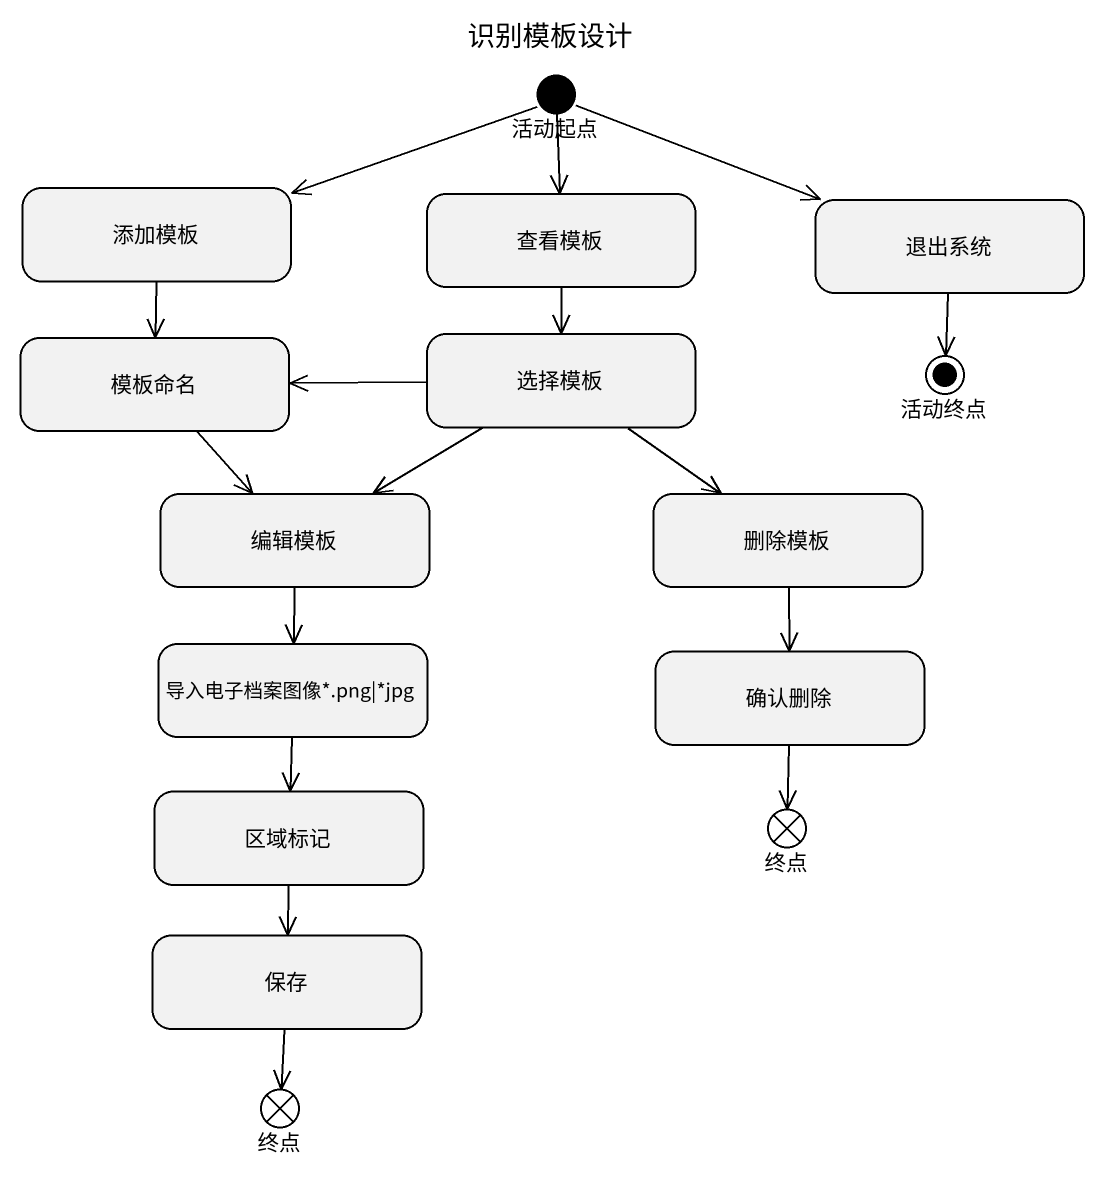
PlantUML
@startuml
title 识别模板设计
hide empty description
state 活动起点 <<start>>
state 添加模板
state 查看模板
state 退出系统
state 模板命名
state 选择模板
state 活动终点 <<end>>
state 编辑模板
state 删除模板
state "导入电子档案图像*.png|*jpg" as 导入电子档案图像_png_jpg
state 确认删除
state 区域标记
state 终点 <<end>>
state 保存
state "终点" as 终点_2 <<end>>
活动起点 -left-> 添加模板
活动起点 --> 查看模板
活动起点 -right-> 退出系统
添加模板 --> 模板命名
查看模板 --> 选择模板
退出系统 --> 活动终点
模板命名 --> 编辑模板
选择模板 -left-> 模板命名
选择模板 --> 编辑模板
选择模板 --> 删除模板
编辑模板 --> 导入电子档案图像_png_jpg
删除模板 --> 确认删除
导入电子档案图像_png_jpg --> 区域标记
确认删除 --> 终点
区域标记 --> 保存
保存 --> 终点_2
@enduml
